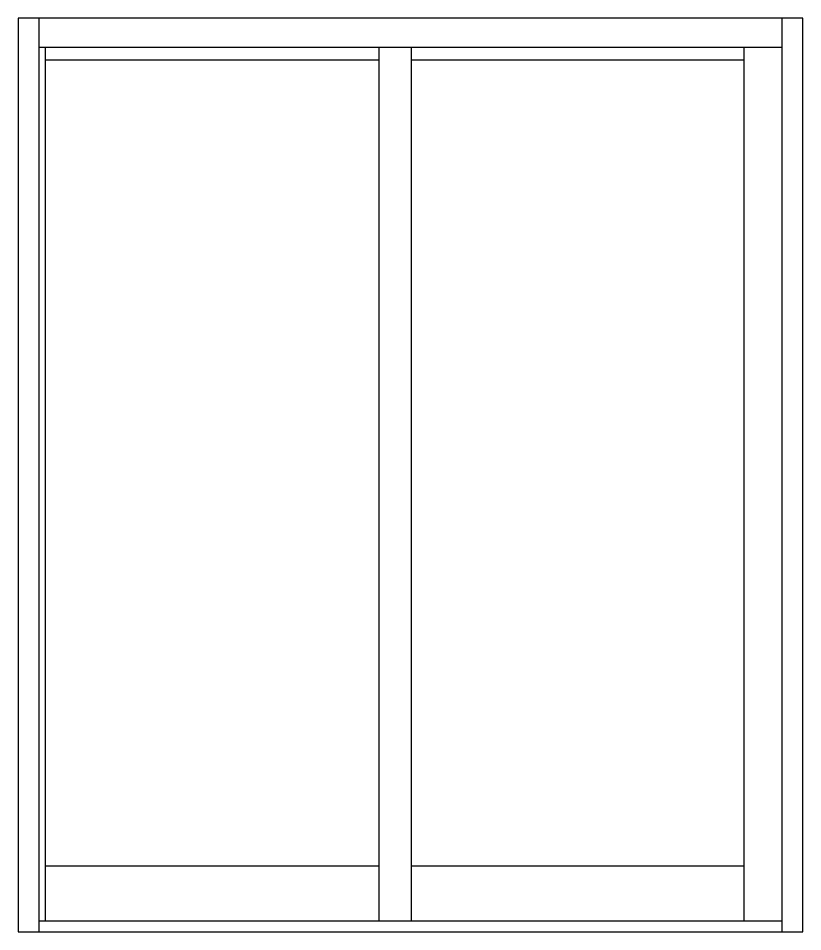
# Model space of a CAD drawing. Extents: x -56 to 119, y -34 to 74.
# Drawn here: x -55.5 to -4, y -34 to 26.1 of the extents above; entities that cross this region are included whole.
import ezdxf

# ---------------------------------------------------------------- set-up
doc = ezdxf.new("R2010")
doc.units = 0
doc.header["$LTSCALE"] = 0.25
doc.header["$MEASUREMENT"] = 0
doc.layers.get('0').update_dxf_attribs({"linetype": 'CONTINUOUS'})

msp = doc.modelspace()

# ---------------------------------------------------------------- linework, layer by layer
at = {"color": 1}
for p, q in [((-3.957423, 26.053426), (-55.544907, 26.053426)), ((-55.544907, 26.053426), (-55.544907, -34.021434)), ((-54.200191, 26.053426), (-54.200191, -34.021434)), ((-5.302139, -34.021434), (-5.302139, 26.053426)), ((-3.957423, -34.021434), (-3.957423, 26.053426)), ((-5.302139, 24.127715), (-54.200191, 24.127715)), ((-54.200191, -33.310628), (-5.302139, -33.310628)), ((-55.544907, -34.021434), (-3.957423, -34.021434))]:
    msp.add_line(p, q, dxfattribs=at)
at = {"color": 5}
for p, q in [((-53.747467, -33.310628), (-53.747467, 24.127715)), ((-31.832158, 24.127715), (-31.832158, -33.310628)), ((-29.717523, 24.127715), (-29.717523, -33.310628)), ((-7.802214, -33.310628), (-7.802214, 24.127715)), ((-31.832158, 23.289982), (-53.747467, 23.289982)), ((-7.802214, 23.289982), (-29.717523, 23.289982)), ((-53.747467, -29.696044), (-31.832158, -29.696044)), ((-29.717523, -29.696044), (-7.802214, -29.696044))]:
    msp.add_line(p, q, dxfattribs=at)

doc.saveas('drawing.dxf')
